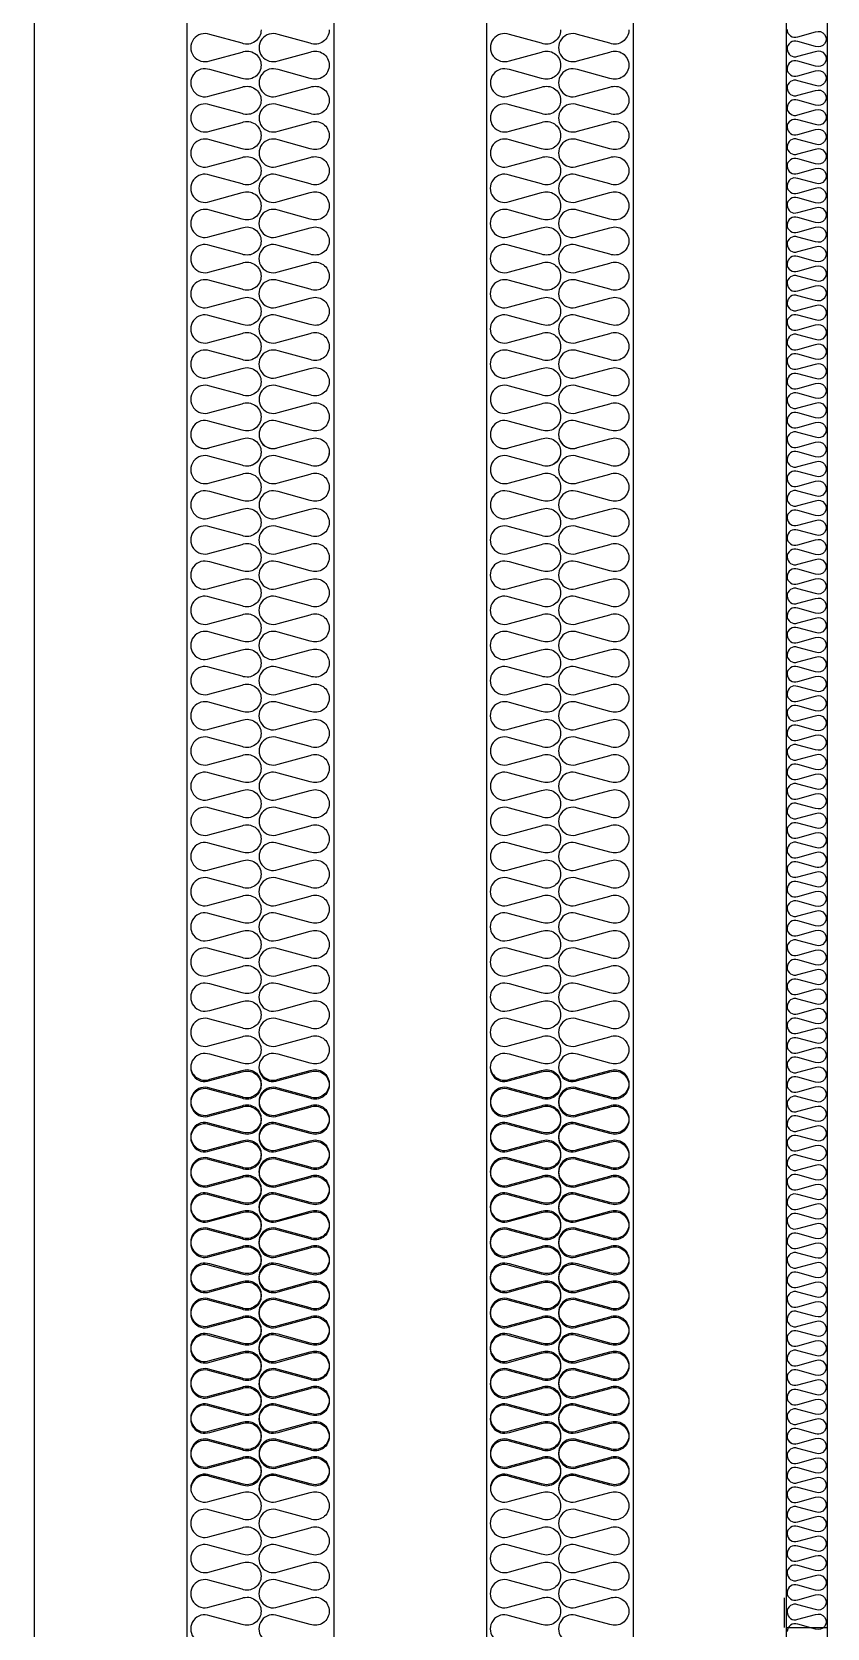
# Model space of a CAD drawing. Header units: millimetres. Extents: x 2711 to 34823, y 3042 to 25750.
# Drawn here: x 9510 to 10323, y 11351 to 12980 of the extents above; entities that cross this region are included whole.
import ezdxf

# ---------------------------------------------------------------- set-up
doc = ezdxf.new("R2010")
doc.units = ezdxf.units.MM
doc.layers.add('SMS', color=220, linetype='Continuous')

# ---------------------------------------------------------------- blocks, each defined once
blk = doc.blocks.new('3')
at = {"color": 7}
for p, q in [((10280.6, 14449.4), (10280.6, 10929.4)), ((10322.6, 14449.4), (10322.6, 10849.4)), ((9512.6, 14407.4), (9512.6, 10929.4)), ((9668.6, 14407.4), (9668.6, 10929.4)), ((9818.6, 14407.4), (9818.6, 10929.4)), ((9974.6, 14407.4), (9974.6, 10929.4)), ((10124.6, 14407.4), (10124.6, 10929.4))]:
    blk.add_line(p, q, dxfattribs=at)
for p, q in [((10322.6, 14449.4), (10322.6, 10849.4)), ((10280.6, 14057.4), (10280.6, 11351.4)), ((10322.6, 14057.4), (10322.6, 11351.4)), ((10278.6, 11381.4), (10278.6, 11351.4)), ((10280.6, 11351.4), (10322.6, 11351.4))]:
    blk.add_line(p, q)
at = {"ltscale": 500, "elevation": 0}
blk.add_lwpolyline([(6122.6, 14449.4), (10322.6, 14449.4), (10322.6, 10849.4), (6122.6, 10849.4)], close=True, dxfattribs=at)
at = {"layer": 'SMS', "color": 5, "elevation": 0}
for points in [[(9744.4, 12982.4, -0.524856), (9724.9, 12968.9), (9692, 12977.8, 1.449198), (9692, 12951), (9724.9, 12959.9, -0.524856), (9744.4, 12946.5, -0.524856), (9724.9, 12933), (9692, 12941.9, 1.449198), (9692, 12915.1), (9724.9, 12924, -0.524856), (9744.4, 12910.6, -0.524856), (9724.9, 12897.1), (9692, 12906, 1.449198), (9692, 12879.2), (9724.9, 12888.1, -0.524856), (9744.4, 12874.6, -0.524856), (9724.9, 12861.2), (9692, 12870.1, 1.449198), (9692, 12843.3), (9724.9, 12852.2, -0.524856), (9744.4, 12838.7, -0.524856), (9724.9, 12825.3), (9692, 12834.2, 1.449198), (9692, 12807.3), (9724.9, 12816.3, -0.524856), (9744.4, 12802.8, -0.524856), (9724.9, 12789.4), (9692, 12798.3, 1.449198), (9692, 12771.4), (9724.9, 12780.3, -0.524856), (9744.4, 12766.9, -0.524856), (9724.9, 12753.5), (9692, 12762.4, 1.449198), (9692, 12735.5), (9724.9, 12744.4, -0.524856), (9744.4, 12731, -0.524856), (9724.9, 12717.6), (9692, 12726.5, 1.449198), (9692, 12699.6), (9724.9, 12708.5, -0.524856), (9744.4, 12695.1, -0.524856), (9724.9, 12681.7), (9692, 12690.6, 1.449198), (9692, 12663.7), (9724.9, 12672.6, -0.524856), (9744.4, 12659.2, -0.524856), (9724.9, 12645.8), (9692, 12654.7, 1.449198), (9692, 12627.8), (9724.9, 12636.7, -0.524856), (9744.4, 12623.3, -0.524856), (9724.9, 12609.8), (9692, 12618.7, 1.449198), (9692, 12591.9), (9724.9, 12600.8, -0.524856), (9744.4, 12587.4, -0.524856), (9724.9, 12573.9), (9692, 12582.8, 1.449198), (9692, 12556), (9724.9, 12564.9, -0.524856), (9744.4, 12551.5, -0.417249), (9729.9, 12537.1)], [(9814, 12982.4, -0.524856), (9794.5, 12968.9), (9761.7, 12977.8, 1.449198), (9761.7, 12951), (9794.5, 12959.9, -0.524856), (9814, 12946.5, -0.524856), (9794.5, 12933), (9761.7, 12941.9, 1.449198), (9761.7, 12915.1), (9794.5, 12924, -0.524856), (9814, 12910.6, -0.524856), (9794.5, 12897.1), (9761.7, 12906, 1.449198), (9761.7, 12879.2), (9794.5, 12888.1, -0.524856), (9814, 12874.6, -0.524856), (9794.5, 12861.2), (9761.7, 12870.1, 1.449198), (9761.7, 12843.3), (9794.5, 12852.2, -0.524856), (9814, 12838.7, -0.524856), (9794.5, 12825.3), (9761.7, 12834.2, 1.449198), (9761.7, 12807.3), (9794.5, 12816.3, -0.524856), (9814, 12802.8, -0.524856), (9794.5, 12789.4), (9761.7, 12798.3, 1.449198), (9761.7, 12771.4), (9794.5, 12780.3, -0.524856), (9814, 12766.9, -0.524856), (9794.5, 12753.5), (9761.7, 12762.4, 1.449198), (9761.7, 12735.5), (9794.5, 12744.4, -0.524856), (9814, 12731, -0.524856), (9794.5, 12717.6), (9761.7, 12726.5, 1.449198), (9761.7, 12699.6), (9794.5, 12708.5, -0.524856), (9814, 12695.1, -0.524856), (9794.5, 12681.7), (9761.7, 12690.6, 1.449198), (9761.7, 12663.7), (9794.5, 12672.6, -0.524856), (9814, 12659.2, -0.524856), (9794.5, 12645.8), (9761.7, 12654.7, 1.449198), (9761.7, 12627.8), (9794.5, 12636.7, -0.524856), (9814, 12623.3, -0.524856), (9794.5, 12609.8), (9761.7, 12618.7, 1.449198), (9761.7, 12591.9), (9794.5, 12600.8, -0.524856), (9814, 12587.4, -0.524856), (9794.5, 12573.9), (9761.7, 12582.8, 1.449198), (9761.7, 12556), (9794.5, 12564.9, -0.524856), (9814, 12551.5, -0.417249), (9799.5, 12537.1)], [(10050.4, 12982.4, -0.524856), (10030.9, 12968.9), (9998, 12977.8, 1.449198), (9998, 12951), (10030.9, 12959.9, -0.524856), (10050.4, 12946.5, -0.524856), (10030.9, 12933), (9998, 12941.9, 1.449198), (9998, 12915.1), (10030.9, 12924, -0.524856), (10050.4, 12910.6, -0.524856), (10030.9, 12897.1), (9998, 12906, 1.449198), (9998, 12879.2), (10030.9, 12888.1, -0.524856), (10050.4, 12874.6, -0.524856), (10030.9, 12861.2), (9998, 12870.1, 1.449198), (9998, 12843.3), (10030.9, 12852.2, -0.524856), (10050.4, 12838.7, -0.524856), (10030.9, 12825.3), (9998, 12834.2, 1.449198), (9998, 12807.3), (10030.9, 12816.3, -0.524856), (10050.4, 12802.8, -0.524856), (10030.9, 12789.4), (9998, 12798.3, 1.449198), (9998, 12771.4), (10030.9, 12780.3, -0.524856), (10050.4, 12766.9, -0.524856), (10030.9, 12753.5), (9998, 12762.4, 1.449198), (9998, 12735.5), (10030.9, 12744.4, -0.524856), (10050.4, 12731, -0.524856), (10030.9, 12717.6), (9998, 12726.5, 1.449198), (9998, 12699.6), (10030.9, 12708.5, -0.524856), (10050.4, 12695.1, -0.524856), (10030.9, 12681.7), (9998, 12690.6, 1.449198), (9998, 12663.7), (10030.9, 12672.6, -0.524856), (10050.4, 12659.2, -0.524856), (10030.9, 12645.8), (9998, 12654.7, 1.449198), (9998, 12627.8), (10030.9, 12636.7, -0.524856), (10050.4, 12623.3, -0.524856), (10030.9, 12609.8), (9998, 12618.7, 1.449198), (9998, 12591.9), (10030.9, 12600.8, -0.524856), (10050.4, 12587.4, -0.524856), (10030.9, 12573.9), (9998, 12582.8, 1.449198), (9998, 12556), (10030.9, 12564.9, -0.524856), (10050.4, 12551.5, -0.417249), (10035.9, 12537.1)], [(10120, 12982.4, -0.524856), (10100.5, 12968.9), (10067.7, 12977.8, 1.449198), (10067.7, 12951), (10100.5, 12959.9, -0.524856), (10120, 12946.5, -0.524856), (10100.5, 12933), (10067.7, 12941.9, 1.449198), (10067.7, 12915.1), (10100.5, 12924, -0.524856), (10120, 12910.6, -0.524856), (10100.5, 12897.1), (10067.7, 12906, 1.449198), (10067.7, 12879.2), (10100.5, 12888.1, -0.524856), (10120, 12874.6, -0.524856), (10100.5, 12861.2), (10067.7, 12870.1, 1.449198), (10067.7, 12843.3), (10100.5, 12852.2, -0.524856), (10120, 12838.7, -0.524856), (10100.5, 12825.3), (10067.7, 12834.2, 1.449198), (10067.7, 12807.3), (10100.5, 12816.3, -0.524856), (10120, 12802.8, -0.524856), (10100.5, 12789.4), (10067.7, 12798.3, 1.449198), (10067.7, 12771.4), (10100.5, 12780.3, -0.524856), (10120, 12766.9, -0.524856), (10100.5, 12753.5), (10067.7, 12762.4, 1.449198), (10067.7, 12735.5), (10100.5, 12744.4, -0.524856), (10120, 12731, -0.524856), (10100.5, 12717.6), (10067.7, 12726.5, 1.449198), (10067.7, 12699.6), (10100.5, 12708.5, -0.524856), (10120, 12695.1, -0.524856), (10100.5, 12681.7), (10067.7, 12690.6, 1.449198), (10067.7, 12663.7), (10100.5, 12672.6, -0.524856), (10120, 12659.2, -0.524856), (10100.5, 12645.8), (10067.7, 12654.7, 1.449198), (10067.7, 12627.8), (10100.5, 12636.7, -0.524856), (10120, 12623.3, -0.524856), (10100.5, 12609.8), (10067.7, 12618.7, 1.449198), (10067.7, 12591.9), (10100.5, 12600.8, -0.524856), (10120, 12587.4, -0.524856), (10100.5, 12573.9), (10067.7, 12582.8, 1.449198), (10067.7, 12556), (10100.5, 12564.9, -0.524856), (10120, 12551.5, -0.417249), (10105.5, 12537.1)], [(10281.7, 12983, 0.524856), (10292.5, 12975.5), (10310.8, 12980.5, -1.449198), (10310.8, 12965.6), (10292.5, 12970.5, 0.524856), (10281.7, 12963, 0.524856), (10292.5, 12955.6), (10310.8, 12960.5, -1.449198), (10310.8, 12945.6), (10292.5, 12950.5, 0.524856), (10281.7, 12943.1, 0.524856), (10292.5, 12935.6), (10310.8, 12940.6, -1.449198), (10310.8, 12925.7), (10292.5, 12930.6, 0.524856), (10281.7, 12923.1, 0.524856), (10292.5, 12915.7), (10310.8, 12920.6, -1.449198), (10310.8, 12905.7), (10292.5, 12910.6, 0.524856), (10281.7, 12903.2, 0.524856), (10292.5, 12895.7), (10310.8, 12900.7, -1.449198), (10310.8, 12885.8), (10292.5, 12890.7, 0.524856), (10281.7, 12883.2, 0.524856), (10292.5, 12875.8), (10310.8, 12880.7, -1.449198), (10310.8, 12865.8), (10292.5, 12870.7, 0.524856), (10281.7, 12863.3, 0.524856), (10292.5, 12855.8), (10310.8, 12860.8, -1.449198), (10310.8, 12845.9), (10292.5, 12850.8, 0.524856), (10281.7, 12843.3, 0.524856), (10292.5, 12835.9), (10310.8, 12840.8, -1.449198), (10310.8, 12825.9), (10292.5, 12830.8, 0.524856), (10281.7, 12823.4, 0.524856), (10292.5, 12815.9), (10310.8, 12820.9, -1.449198), (10310.8, 12806), (10292.5, 12810.9, 0.524856), (10281.7, 12803.4, 0.524856), (10292.5, 12796), (10310.8, 12800.9, -1.449198), (10310.8, 12786), (10292.5, 12790.9, 0.524856), (10281.7, 12783.5, 0.524856), (10292.5, 12776), (10310.8, 12781, -1.449198), (10310.8, 12766.1), (10292.5, 12771, 0.524856), (10281.7, 12763.5, 0.524856), (10292.5, 12756.1), (10310.8, 12761, -1.449198), (10310.8, 12746.1), (10292.5, 12751, 0.524856), (10281.7, 12743.6, 0.524856), (10292.5, 12736.1), (10310.8, 12741.1, -1.449198), (10310.8, 12726.2), (10292.5, 12731.1, 0.524856), (10281.7, 12723.6, 0.524856), (10292.5, 12716.2), (10310.8, 12721.1, -1.449198), (10310.8, 12706.2), (10292.5, 12711.1, 0.524856), (10281.7, 12703.7, 0.417249), (10289.8, 12695.7)], [(10321.3, 12711.7, -0.446849), (10310.8, 12706.2), (10292.5, 12711.1, 0.524856), (10281.7, 12703.7, 0.524856), (10292.5, 12696.2), (10310.8, 12701.2, -1.449198), (10310.8, 12686.3), (10292.5, 12691.2, 0.524856), (10281.7, 12683.7, 0.524856), (10292.5, 12676.3), (10310.8, 12681.2, -1.449198), (10310.8, 12666.3), (10292.5, 12671.2, 0.524856), (10281.7, 12663.8, 0.524856), (10292.5, 12656.3), (10310.8, 12661.3, -1.449198), (10310.8, 12646.4), (10292.5, 12651.3, 0.524856), (10281.7, 12643.8, 0.524856), (10292.5, 12636.4), (10310.8, 12641.3, -1.449198), (10310.8, 12626.4), (10292.5, 12631.3, 0.524856), (10281.7, 12623.9, 0.524856), (10292.5, 12616.4), (10310.8, 12621.4, -1.449198), (10310.8, 12606.5), (10292.5, 12611.4, 0.524856), (10281.7, 12603.9, 0.524856), (10292.5, 12596.5), (10310.8, 12601.4, -1.449198), (10310.8, 12586.5), (10292.5, 12591.4, 0.524856), (10281.7, 12584, 0.524856), (10292.5, 12576.5), (10310.8, 12581.5, -1.449198), (10310.8, 12566.6), (10292.5, 12571.5, 0.524856), (10281.7, 12564, 0.524856), (10292.5, 12556.6), (10310.8, 12561.5, -1.449198), (10310.8, 12546.6), (10292.5, 12551.5, 0.524856), (10281.7, 12544.1, 0.524856), (10292.5, 12536.6), (10310.8, 12541.6, -1.449198), (10310.8, 12526.7), (10292.5, 12531.6, 0.524856), (10281.7, 12524.1, 0.524856), (10292.5, 12516.7), (10310.8, 12521.6, -1.449198), (10310.8, 12506.7), (10292.5, 12511.6, 0.524856), (10281.7, 12504.2, 0.524856), (10292.5, 12496.7), (10310.8, 12501.7, -1.449198), (10310.8, 12486.8), (10292.5, 12491.7, 0.524856), (10281.7, 12484.2, 0.524856), (10292.5, 12476.8), (10310.8, 12481.7, -1.449198), (10310.8, 12466.8), (10292.5, 12471.7, 0.524856), (10281.7, 12464.3, 0.524856), (10292.5, 12456.8), (10310.8, 12461.8, -1.449198), (10310.8, 12446.9), (10292.5, 12451.8, 0.524856), (10281.7, 12444.3, 0.524856), (10292.5, 12436.9), (10310.8, 12441.8, -1.449198), (10310.8, 12426.9), (10292.5, 12431.8, 0.524856), (10281.7, 12424.4, 0.524856), (10292.5, 12416.9), (10310.8, 12421.9, -1.449198), (10310.8, 12407), (10292.5, 12411.9, 0.524856), (10281.7, 12404.4, 0.524856), (10292.5, 12397), (10310.8, 12401.9, -1.449198), (10310.8, 12387), (10292.5, 12391.9, 0.524856), (10281.7, 12384.5, 0.524856), (10292.5, 12377), (10310.8, 12382, -1.449198), (10310.8, 12367.1), (10292.5, 12372, 0.524856), (10281.7, 12364.5, 0.524856), (10292.5, 12357.1), (10310.8, 12362, -1.449198), (10310.8, 12347.1), (10292.5, 12352, 0.524856), (10281.7, 12344.6, 0.524856), (10292.5, 12337.1), (10310.8, 12342.1, -1.449198), (10310.8, 12327.2), (10292.5, 12332.1, 0.524856), (10281.7, 12324.6, 0.524856), (10292.5, 12317.2), (10310.8, 12322.1, -1.449198), (10310.8, 12307.2), (10292.5, 12312.1, 0.524856), (10281.7, 12304.7, 0.524856), (10292.5, 12297.2), (10310.8, 12302.2, -1.449198), (10310.8, 12287.3), (10292.5, 12292.2, 0.524856), (10281.7, 12284.7, 0.524856), (10292.5, 12277.3), (10310.8, 12282.2, -1.449198), (10310.8, 12267.3), (10292.5, 12272.2, 0.524856), (10281.7, 12264.8, 0.524856), (10292.5, 12257.3), (10310.8, 12262.3, -1.449198), (10310.8, 12247.4), (10292.5, 12252.3, 0.524856), (10281.7, 12244.8, 0.524856), (10292.5, 12237.4), (10310.8, 12242.3, -1.449198), (10310.8, 12227.4), (10292.5, 12232.3, 0.524856), (10281.7, 12224.9, 0.524856), (10292.5, 12217.4), (10310.8, 12222.4, -1.449198), (10310.8, 12207.5), (10292.5, 12212.4, 0.524856), (10281.7, 12204.9, 0.524856), (10292.5, 12197.5), (10310.8, 12202.4, -1.449198), (10310.8, 12187.5), (10292.5, 12192.4, 0.524856), (10281.7, 12185, 0.524856), (10292.5, 12177.5), (10310.8, 12182.5, -1.449198), (10310.8, 12167.6), (10292.5, 12172.5, 0.524856), (10281.7, 12165, 0.524856), (10292.5, 12157.6), (10310.8, 12162.5, -1.449198), (10310.8, 12147.6), (10292.5, 12152.5, 0.524856), (10281.7, 12145.1, 0.524856), (10292.5, 12137.6), (10310.8, 12142.6, -1.449198), (10310.8, 12127.7), (10292.5, 12132.6, 0.524856), (10281.7, 12125.1, 0.417249), (10289.8, 12117.2)], [(9673, 12565.8, 0.446849), (9692, 12556), (9724.9, 12564.9, -0.524856), (9744.4, 12551.5, -0.524856), (9724.9, 12538), (9692, 12546.9, 1.449198), (9692, 12520.1), (9724.9, 12529, -0.524856), (9744.4, 12515.5, -0.524856), (9724.9, 12502.1), (9692, 12511, 1.449198), (9692, 12484.2), (9724.9, 12493.1, -0.524856), (9744.4, 12479.6, -0.524856), (9724.9, 12466.2), (9692, 12475.1, 1.449198), (9692, 12448.2), (9724.9, 12457.2, -0.524856), (9744.4, 12443.7, -0.524856), (9724.9, 12430.3), (9692, 12439.2, 1.449198), (9692, 12412.3), (9724.9, 12421.2, -0.524856), (9744.4, 12407.8, -0.524856), (9724.9, 12394.4), (9692, 12403.3, 1.449198), (9692, 12376.4), (9724.9, 12385.3, -0.524856), (9744.4, 12371.9, -0.524856), (9724.9, 12358.5), (9692, 12367.4, 1.449198), (9692, 12340.5), (9724.9, 12349.4, -0.524856), (9744.4, 12336, -0.524856), (9724.9, 12322.6), (9692, 12331.5, 1.449198), (9692, 12304.6), (9724.9, 12313.5, -0.524856), (9744.4, 12300.1, -0.524856), (9724.9, 12286.7), (9692, 12295.6, 1.449198), (9692, 12268.7), (9724.9, 12277.6, -0.524856), (9744.4, 12264.2, -0.524856), (9724.9, 12250.7), (9692, 12259.6, 1.449198), (9692, 12232.8), (9724.9, 12241.7, -0.524856), (9744.4, 12228.3, -0.524856), (9724.9, 12214.8), (9692, 12223.7, 1.449198), (9692, 12196.9), (9724.9, 12205.8, -0.524856), (9744.4, 12192.4, -0.524856), (9724.9, 12178.9), (9692, 12187.8, 1.449198), (9692, 12161), (9724.9, 12169.9, -0.524856), (9744.4, 12156.4, -0.524856), (9724.9, 12143), (9692, 12151.9, 1.449198), (9692, 12125.1), (9724.9, 12134, -0.524856), (9744.4, 12120.5, -0.524856), (9724.9, 12107.1), (9692, 12116, 1.449198), (9692, 12089.1), (9724.9, 12098.1, -0.524856), (9744.4, 12084.6, -0.524856), (9724.9, 12071.2), (9692, 12080.1, 1.449198), (9692, 12053.2), (9724.9, 12062.1, -0.524856), (9744.4, 12048.7, -0.524856), (9724.9, 12035.3), (9692, 12044.2, 1.449198), (9692, 12017.3), (9724.9, 12026.2, -0.524856), (9744.4, 12012.8, -0.524856), (9724.9, 11999.4), (9692, 12008.3, 1.449198), (9692, 11981.4), (9724.9, 11990.3, -0.524856), (9744.4, 11976.9, -0.524856), (9724.9, 11963.5), (9692, 11972.4, 1.449198), (9692, 11945.5), (9724.9, 11954.4, -0.524856), (9744.4, 11941, -0.524856), (9724.9, 11927.6), (9692, 11936.5, 1.449198), (9692, 11909.6), (9724.9, 11918.5, -0.524856), (9744.4, 11905.1, -0.524856), (9724.9, 11891.6), (9692, 11900.5, 1.449198), (9692, 11873.7), (9724.9, 11882.6, -0.524856), (9744.4, 11869.2, -0.524856), (9724.9, 11855.7), (9692, 11864.6, 1.449198), (9692, 11837.8), (9724.9, 11846.7, -0.524856), (9744.4, 11833.3, -0.524856), (9724.9, 11819.8), (9692, 11828.7, 1.449198), (9692, 11801.9), (9724.9, 11810.8, -0.524856), (9744.4, 11797.3, -0.524856), (9724.9, 11783.9), (9692, 11792.8, 1.449198), (9692, 11766), (9724.9, 11774.9, -0.524856), (9744.4, 11761.4, -0.524856), (9724.9, 11748), (9692, 11756.9, 1.449198), (9692, 11730), (9724.9, 11739, -0.524856), (9744.4, 11725.5, -0.524856), (9724.9, 11712.1), (9692, 11721, 1.449198), (9692, 11694.1), (9724.9, 11703, -0.524856), (9744.4, 11689.6, -0.524856), (9724.9, 11676.2), (9692, 11685.1, 1.449198), (9692, 11658.2), (9724.9, 11667.1, -0.524856), (9744.4, 11653.7, -0.524856), (9724.9, 11640.3), (9692, 11649.2, 1.449198), (9692, 11622.3), (9724.9, 11631.2, -0.524856), (9744.4, 11617.8, -0.524856), (9724.9, 11604.4), (9692, 11613.3, 1.449198), (9692, 11586.4), (9724.9, 11595.3, -0.524856), (9744.4, 11581.9, -0.524856), (9724.9, 11568.5), (9692, 11577.4, 1.449198), (9692, 11550.5), (9724.9, 11559.4, -0.524856), (9744.4, 11546, -0.524856), (9724.9, 11532.5), (9692, 11541.4, 0.440524), (9673.1, 11531.9, 0.440524)], [(9742.6, 12565.8, 0.446849), (9761.7, 12556), (9794.5, 12564.9, -0.524856), (9814, 12551.5, -0.524856), (9794.5, 12538), (9761.7, 12546.9, 1.449198), (9761.7, 12520.1), (9794.5, 12529, -0.524856), (9814, 12515.5, -0.524856), (9794.5, 12502.1), (9761.7, 12511, 1.449198), (9761.7, 12484.2), (9794.5, 12493.1, -0.524856), (9814, 12479.6, -0.524856), (9794.5, 12466.2), (9761.7, 12475.1, 1.449198), (9761.7, 12448.2), (9794.5, 12457.2, -0.524856), (9814, 12443.7, -0.524856), (9794.5, 12430.3), (9761.7, 12439.2, 1.449198), (9761.7, 12412.3), (9794.5, 12421.2, -0.524856), (9814, 12407.8, -0.524856), (9794.5, 12394.4), (9761.7, 12403.3, 1.449198), (9761.7, 12376.4), (9794.5, 12385.3, -0.524856), (9814, 12371.9, -0.524856), (9794.5, 12358.5), (9761.7, 12367.4, 1.449198), (9761.7, 12340.5), (9794.5, 12349.4, -0.524856), (9814, 12336, -0.524856), (9794.5, 12322.6), (9761.7, 12331.5, 1.449198), (9761.7, 12304.6), (9794.5, 12313.5, -0.524856), (9814, 12300.1, -0.524856), (9794.5, 12286.7), (9761.7, 12295.6, 1.449198), (9761.7, 12268.7), (9794.5, 12277.6, -0.524856), (9814, 12264.2, -0.524856), (9794.5, 12250.7), (9761.7, 12259.6, 1.449198), (9761.7, 12232.8), (9794.5, 12241.7, -0.524856), (9814, 12228.3, -0.524856), (9794.5, 12214.8), (9761.7, 12223.7, 1.449198), (9761.7, 12196.9), (9794.5, 12205.8, -0.524856), (9814, 12192.4, -0.524856), (9794.5, 12178.9), (9761.7, 12187.8, 1.449198), (9761.7, 12161), (9794.5, 12169.9, -0.524856), (9814, 12156.4, -0.524856), (9794.5, 12143), (9761.7, 12151.9, 1.449198), (9761.7, 12125.1), (9794.5, 12134, -0.524856), (9814, 12120.5, -0.524856), (9794.5, 12107.1), (9761.7, 12116, 1.449198), (9761.7, 12089.1), (9794.5, 12098.1, -0.524856), (9814, 12084.6, -0.524856), (9794.5, 12071.2), (9761.7, 12080.1, 1.449198), (9761.7, 12053.2), (9794.5, 12062.1, -0.524856), (9814, 12048.7, -0.524856), (9794.5, 12035.3), (9761.7, 12044.2, 1.449198), (9761.7, 12017.3), (9794.5, 12026.2, -0.524856), (9814, 12012.8, -0.524856), (9794.5, 11999.4), (9761.7, 12008.3, 1.449198), (9761.7, 11981.4), (9794.5, 11990.3, -0.524856), (9814, 11976.9, -0.524856), (9794.5, 11963.5), (9761.7, 11972.4, 1.449198), (9761.7, 11945.5), (9794.5, 11954.4, -0.524856), (9814, 11941, -0.524856), (9794.5, 11927.6), (9761.7, 11936.5, 1.449198), (9761.7, 11909.6), (9794.5, 11918.5, -0.524856), (9814, 11905.1, -0.524856), (9794.5, 11891.6), (9761.7, 11900.5, 1.449198), (9761.7, 11873.7), (9794.5, 11882.6, -0.524856), (9814, 11869.2, -0.524856), (9794.5, 11855.7), (9761.7, 11864.6, 1.449198), (9761.7, 11837.8), (9794.5, 11846.7, -0.524856), (9814, 11833.3, -0.524856), (9794.5, 11819.8), (9761.7, 11828.7, 1.449198), (9761.7, 11801.9), (9794.5, 11810.8, -0.524856), (9814, 11797.3, -0.524856), (9794.5, 11783.9), (9761.7, 11792.8, 1.449198), (9761.7, 11766), (9794.5, 11774.9, -0.524856), (9814, 11761.4, -0.524856), (9794.5, 11748), (9761.7, 11756.9, 1.449198), (9761.7, 11730), (9794.5, 11739, -0.524856), (9814, 11725.5, -0.524856), (9794.5, 11712.1), (9761.7, 11721, 1.449198), (9761.7, 11694.1), (9794.5, 11703, -0.524856), (9814, 11689.6, -0.524856), (9794.5, 11676.2), (9761.7, 11685.1, 1.449198), (9761.7, 11658.2), (9794.5, 11667.1, -0.524856), (9814, 11653.7, -0.524856), (9794.5, 11640.3), (9761.7, 11649.2, 1.449198), (9761.7, 11622.3), (9794.5, 11631.2, -0.524856), (9814, 11617.8, -0.524856), (9794.5, 11604.4), (9761.7, 11613.3, 1.449198), (9761.7, 11586.4), (9794.5, 11595.3, -0.524856), (9814, 11581.9, -0.524856), (9794.5, 11568.5), (9761.7, 11577.4, 1.449198), (9761.7, 11550.5), (9794.5, 11559.4, -0.524856), (9814, 11546, -0.524856), (9794.5, 11532.5), (9761.7, 11541.4, 0.440524), (9742.7, 11531.9, 0.440524)], [(9979, 12565.8, 0.446849), (9998, 12556), (10030.9, 12564.9, -0.524856), (10050.4, 12551.5, -0.524856), (10030.9, 12538), (9998, 12546.9, 1.449198), (9998, 12520.1), (10030.9, 12529, -0.524856), (10050.4, 12515.5, -0.524856), (10030.9, 12502.1), (9998, 12511, 1.449198), (9998, 12484.2), (10030.9, 12493.1, -0.524856), (10050.4, 12479.6, -0.524856), (10030.9, 12466.2), (9998, 12475.1, 1.449198), (9998, 12448.2), (10030.9, 12457.2, -0.524856), (10050.4, 12443.7, -0.524856), (10030.9, 12430.3), (9998, 12439.2, 1.449198), (9998, 12412.3), (10030.9, 12421.2, -0.524856), (10050.4, 12407.8, -0.524856), (10030.9, 12394.4), (9998, 12403.3, 1.449198), (9998, 12376.4), (10030.9, 12385.3, -0.524856), (10050.4, 12371.9, -0.524856), (10030.9, 12358.5), (9998, 12367.4, 1.449198), (9998, 12340.5), (10030.9, 12349.4, -0.524856), (10050.4, 12336, -0.524856), (10030.9, 12322.6), (9998, 12331.5, 1.449198), (9998, 12304.6), (10030.9, 12313.5, -0.524856), (10050.4, 12300.1, -0.524856), (10030.9, 12286.7), (9998, 12295.6, 1.449198), (9998, 12268.7), (10030.9, 12277.6, -0.524856), (10050.4, 12264.2, -0.524856), (10030.9, 12250.7), (9998, 12259.6, 1.449198), (9998, 12232.8), (10030.9, 12241.7, -0.524856), (10050.4, 12228.3, -0.524856), (10030.9, 12214.8), (9998, 12223.7, 1.449198), (9998, 12196.9), (10030.9, 12205.8, -0.524856), (10050.4, 12192.4, -0.524856), (10030.9, 12178.9), (9998, 12187.8, 1.449198), (9998, 12161), (10030.9, 12169.9, -0.524856), (10050.4, 12156.4, -0.524856), (10030.9, 12143), (9998, 12151.9, 1.449198), (9998, 12125.1), (10030.9, 12134, -0.524856), (10050.4, 12120.5, -0.524856), (10030.9, 12107.1), (9998, 12116, 1.449198), (9998, 12089.1), (10030.9, 12098.1, -0.524856), (10050.4, 12084.6, -0.524856), (10030.9, 12071.2), (9998, 12080.1, 1.449198), (9998, 12053.2), (10030.9, 12062.1, -0.524856), (10050.4, 12048.7, -0.524856), (10030.9, 12035.3), (9998, 12044.2, 1.449198), (9998, 12017.3), (10030.9, 12026.2, -0.524856), (10050.4, 12012.8, -0.524856), (10030.9, 11999.4), (9998, 12008.3, 1.449198), (9998, 11981.4), (10030.9, 11990.3, -0.524856), (10050.4, 11976.9, -0.524856), (10030.9, 11963.5), (9998, 11972.4, 1.449198), (9998, 11945.5), (10030.9, 11954.4, -0.524856), (10050.4, 11941, -0.524856), (10030.9, 11927.6), (9998, 11936.5, 1.449198), (9998, 11909.6), (10030.9, 11918.5, -0.524856), (10050.4, 11905.1, -0.524856), (10030.9, 11891.6), (9998, 11900.5, 1.449198), (9998, 11873.7), (10030.9, 11882.6, -0.524856), (10050.4, 11869.2, -0.524856), (10030.9, 11855.7), (9998, 11864.6, 1.449198), (9998, 11837.8), (10030.9, 11846.7, -0.524856), (10050.4, 11833.3, -0.524856), (10030.9, 11819.8), (9998, 11828.7, 1.449198), (9998, 11801.9), (10030.9, 11810.8, -0.524856), (10050.4, 11797.3, -0.524856), (10030.9, 11783.9), (9998, 11792.8, 1.449198), (9998, 11766), (10030.9, 11774.9, -0.524856), (10050.4, 11761.4, -0.524856), (10030.9, 11748), (9998, 11756.9, 1.449198), (9998, 11730), (10030.9, 11739, -0.524856), (10050.4, 11725.5, -0.524856), (10030.9, 11712.1), (9998, 11721, 1.449198), (9998, 11694.1), (10030.9, 11703, -0.524856), (10050.4, 11689.6, -0.524856), (10030.9, 11676.2), (9998, 11685.1, 1.449198), (9998, 11658.2), (10030.9, 11667.1, -0.524856), (10050.4, 11653.7, -0.524856), (10030.9, 11640.3), (9998, 11649.2, 1.449198), (9998, 11622.3), (10030.9, 11631.2, -0.524856), (10050.4, 11617.8, -0.524856), (10030.9, 11604.4), (9998, 11613.3, 1.449198), (9998, 11586.4), (10030.9, 11595.3, -0.524856), (10050.4, 11581.9, -0.524856), (10030.9, 11568.5), (9998, 11577.4, 1.449198), (9998, 11550.5), (10030.9, 11559.4, -0.524856), (10050.4, 11546, -0.524856), (10030.9, 11532.5), (9998, 11541.4, 0.440524), (9979.1, 11531.9, 0.440524)], [(10048.6, 12565.8, 0.446849), (10067.7, 12556), (10100.5, 12564.9, -0.524856), (10120, 12551.5, -0.524856), (10100.5, 12538), (10067.7, 12546.9, 1.449198), (10067.7, 12520.1), (10100.5, 12529, -0.524856), (10120, 12515.5, -0.524856), (10100.5, 12502.1), (10067.7, 12511, 1.449198), (10067.7, 12484.2), (10100.5, 12493.1, -0.524856), (10120, 12479.6, -0.524856), (10100.5, 12466.2), (10067.7, 12475.1, 1.449198), (10067.7, 12448.2), (10100.5, 12457.2, -0.524856), (10120, 12443.7, -0.524856), (10100.5, 12430.3), (10067.7, 12439.2, 1.449198), (10067.7, 12412.3), (10100.5, 12421.2, -0.524856), (10120, 12407.8, -0.524856), (10100.5, 12394.4), (10067.7, 12403.3, 1.449198), (10067.7, 12376.4), (10100.5, 12385.3, -0.524856), (10120, 12371.9, -0.524856), (10100.5, 12358.5), (10067.7, 12367.4, 1.449198), (10067.7, 12340.5), (10100.5, 12349.4, -0.524856), (10120, 12336, -0.524856), (10100.5, 12322.6), (10067.7, 12331.5, 1.449198), (10067.7, 12304.6), (10100.5, 12313.5, -0.524856), (10120, 12300.1, -0.524856), (10100.5, 12286.7), (10067.7, 12295.6, 1.449198), (10067.7, 12268.7), (10100.5, 12277.6, -0.524856), (10120, 12264.2, -0.524856), (10100.5, 12250.7), (10067.7, 12259.6, 1.449198), (10067.7, 12232.8), (10100.5, 12241.7, -0.524856), (10120, 12228.3, -0.524856), (10100.5, 12214.8), (10067.7, 12223.7, 1.449198), (10067.7, 12196.9), (10100.5, 12205.8, -0.524856), (10120, 12192.4, -0.524856), (10100.5, 12178.9), (10067.7, 12187.8, 1.449198), (10067.7, 12161), (10100.5, 12169.9, -0.524856), (10120, 12156.4, -0.524856), (10100.5, 12143), (10067.7, 12151.9, 1.449198), (10067.7, 12125.1), (10100.5, 12134, -0.524856), (10120, 12120.5, -0.524856), (10100.5, 12107.1), (10067.7, 12116, 1.449198), (10067.7, 12089.1), (10100.5, 12098.1, -0.524856), (10120, 12084.6, -0.524856), (10100.5, 12071.2), (10067.7, 12080.1, 1.449198), (10067.7, 12053.2), (10100.5, 12062.1, -0.524856), (10120, 12048.7, -0.524856), (10100.5, 12035.3), (10067.7, 12044.2, 1.449198), (10067.7, 12017.3), (10100.5, 12026.2, -0.524856), (10120, 12012.8, -0.524856), (10100.5, 11999.4), (10067.7, 12008.3, 1.449198), (10067.7, 11981.4), (10100.5, 11990.3, -0.524856), (10120, 11976.9, -0.524856), (10100.5, 11963.5), (10067.7, 11972.4, 1.449198), (10067.7, 11945.5), (10100.5, 11954.4, -0.524856), (10120, 11941, -0.524856), (10100.5, 11927.6), (10067.7, 11936.5, 1.449198), (10067.7, 11909.6), (10100.5, 11918.5, -0.524856), (10120, 11905.1, -0.524856), (10100.5, 11891.6), (10067.7, 11900.5, 1.449198), (10067.7, 11873.7), (10100.5, 11882.6, -0.524856), (10120, 11869.2, -0.524856), (10100.5, 11855.7), (10067.7, 11864.6, 1.449198), (10067.7, 11837.8), (10100.5, 11846.7, -0.524856), (10120, 11833.3, -0.524856), (10100.5, 11819.8), (10067.7, 11828.7, 1.449198), (10067.7, 11801.9), (10100.5, 11810.8, -0.524856), (10120, 11797.3, -0.524856), (10100.5, 11783.9), (10067.7, 11792.8, 1.449198), (10067.7, 11766), (10100.5, 11774.9, -0.524856), (10120, 11761.4, -0.524856), (10100.5, 11748), (10067.7, 11756.9, 1.449198), (10067.7, 11730), (10100.5, 11739, -0.524856), (10120, 11725.5, -0.524856), (10100.5, 11712.1), (10067.7, 11721, 1.449198), (10067.7, 11694.1), (10100.5, 11703, -0.524856), (10120, 11689.6, -0.524856), (10100.5, 11676.2), (10067.7, 11685.1, 1.449198), (10067.7, 11658.2), (10100.5, 11667.1, -0.524856), (10120, 11653.7, -0.524856), (10100.5, 11640.3), (10067.7, 11649.2, 1.449198), (10067.7, 11622.3), (10100.5, 11631.2, -0.524856), (10120, 11617.8, -0.524856), (10100.5, 11604.4), (10067.7, 11613.3, 1.449198), (10067.7, 11586.4), (10100.5, 11595.3, -0.524856), (10120, 11581.9, -0.524856), (10100.5, 11568.5), (10067.7, 11577.4, 1.449198), (10067.7, 11550.5), (10100.5, 11559.4, -0.524856), (10120, 11546, -0.524856), (10100.5, 11532.5), (10067.7, 11541.4, 0.440524), (10048.7, 11531.9, 0.440524)], [(10321.3, 12133.1, -0.446849), (10310.8, 12127.7), (10292.5, 12132.6, 0.524856), (10281.7, 12125.1, 0.524856), (10292.5, 12117.7), (10310.8, 12122.6, -1.449198), (10310.8, 12107.7), (10292.5, 12112.6, 0.524856), (10281.7, 12105.2, 0.524856), (10292.5, 12097.7), (10310.8, 12102.7, -1.449198), (10310.8, 12087.8), (10292.5, 12092.7, 0.524856), (10281.7, 12085.2, 0.524856), (10292.5, 12077.8), (10310.8, 12082.7, -1.449198), (10310.8, 12067.8), (10292.5, 12072.7, 0.524856), (10281.7, 12065.3, 0.524856), (10292.5, 12057.8), (10310.8, 12062.8, -1.449198), (10310.8, 12047.9), (10292.5, 12052.8, 0.524856), (10281.7, 12045.3, 0.524856), (10292.5, 12037.9), (10310.8, 12042.8, -1.449198), (10310.8, 12027.9), (10292.5, 12032.8, 0.524856), (10281.7, 12025.4, 0.524856), (10292.5, 12017.9), (10310.8, 12022.9, -1.449198), (10310.8, 12008), (10292.5, 12012.9, 0.524856), (10281.7, 12005.4, 0.524856), (10292.5, 11998), (10310.8, 12002.9, -1.449198), (10310.8, 11988), (10292.5, 11992.9, 0.524856), (10281.7, 11985.5, 0.524856), (10292.5, 11978), (10310.8, 11983, -1.449198), (10310.8, 11968.1), (10292.5, 11973, 0.524856), (10281.7, 11965.5, 0.524856), (10292.5, 11958.1), (10310.8, 11963, -1.449198), (10310.8, 11948.1), (10292.5, 11953, 0.524856), (10281.7, 11945.6, 0.524856), (10292.5, 11938.1), (10310.8, 11943.1, -1.449198), (10310.8, 11928.2), (10292.5, 11933.1, 0.524856), (10281.7, 11925.6, 0.524856), (10292.5, 11918.2), (10310.8, 11923.1, -1.449198), (10310.8, 11908.2), (10292.5, 11913.1, 0.524856), (10281.7, 11905.7, 0.524856), (10292.5, 11898.2), (10310.8, 11903.2, -1.449198), (10310.8, 11888.3), (10292.5, 11893.2, 0.524856), (10281.7, 11885.7, 0.524856), (10292.5, 11878.3), (10310.8, 11883.2, -1.449198), (10310.8, 11868.3), (10292.5, 11873.2, 0.524856), (10281.7, 11865.8, 0.524856), (10292.5, 11858.3), (10310.8, 11863.3, -1.449198), (10310.8, 11848.4), (10292.5, 11853.3, 0.524856), (10281.7, 11845.8, 0.524856), (10292.5, 11838.4), (10310.8, 11843.3, -1.449198), (10310.8, 11828.4), (10292.5, 11833.3, 0.524856), (10281.7, 11825.9, 0.524856), (10292.5, 11818.4), (10310.8, 11823.4, -1.449198), (10310.8, 11808.5), (10292.5, 11813.4, 0.524856), (10281.7, 11805.9, 0.524856), (10292.5, 11798.5), (10310.8, 11803.4, -1.449198), (10310.8, 11788.5), (10292.5, 11793.4, 0.524856), (10281.7, 11786, 0.524856), (10292.5, 11778.5), (10310.8, 11783.5, -1.449198), (10310.8, 11768.6), (10292.5, 11773.5, 0.524856), (10281.7, 11766, 0.524856), (10292.5, 11758.6), (10310.8, 11763.5, -1.449198), (10310.8, 11748.6), (10292.5, 11753.5, 0.524856), (10281.7, 11746.1, 0.524856), (10292.5, 11738.6), (10310.8, 11743.6, -1.449198), (10310.8, 11728.7), (10292.5, 11733.6, 0.524856), (10281.7, 11726.1, 0.524856), (10292.5, 11718.7), (10310.8, 11723.6, -1.449198), (10310.8, 11708.7), (10292.5, 11713.6, 0.524856), (10281.7, 11706.2, 0.524856), (10292.5, 11698.7), (10310.8, 11703.7, -1.449198), (10310.8, 11688.8), (10292.5, 11693.7, 0.524856), (10281.7, 11686.2, 0.524856), (10292.5, 11678.8), (10310.8, 11683.7, -1.449198), (10310.8, 11668.8), (10292.5, 11673.7, 0.524856), (10281.7, 11666.3, 0.524856), (10292.5, 11658.8), (10310.8, 11663.8, -1.449198), (10310.8, 11648.9), (10292.5, 11653.8, 0.524856), (10281.7, 11646.3, 0.524856), (10292.5, 11638.9), (10310.8, 11643.8, -1.449198), (10310.8, 11628.9), (10292.5, 11633.8, 0.524856), (10281.7, 11626.4, 0.524856), (10292.5, 11618.9), (10310.8, 11623.9, -1.449198), (10310.8, 11609), (10292.5, 11613.9, 0.524856), (10281.7, 11606.4, 0.524856), (10292.5, 11599), (10310.8, 11603.9, -1.449198), (10310.8, 11589), (10292.5, 11593.9, 0.524856), (10281.7, 11586.5, 0.524856), (10292.5, 11579), (10310.8, 11584, -1.449198), (10310.8, 11569.1), (10292.5, 11574, 0.524856), (10281.7, 11566.5, 0.524856), (10292.5, 11559.1), (10310.8, 11564, -1.449198), (10310.8, 11549.1), (10292.5, 11554, 0.524856), (10281.7, 11546.6, 0.417249), (10289.8, 11538.6)], [(9673, 11920.8, 0.446849), (9692, 11911), (9724.9, 11919.9, -0.524856), (9744.4, 11906.5, -0.524856), (9724.9, 11893), (9692, 11901.9, 1.449198), (9692, 11875.1), (9724.9, 11884, -0.524856), (9744.4, 11870.5, -0.524856), (9724.9, 11857.1), (9692, 11866, 1.449198), (9692, 11839.2), (9724.9, 11848.1, -0.524856), (9744.4, 11834.6, -0.524856), (9724.9, 11821.2), (9692, 11830.1, 1.449198), (9692, 11803.2), (9724.9, 11812.2, -0.524856), (9744.4, 11798.7, -0.524856), (9724.9, 11785.3), (9692, 11794.2, 1.449198), (9692, 11767.3), (9724.9, 11776.2, -0.524856), (9744.4, 11762.8, -0.524856), (9724.9, 11749.4), (9692, 11758.3, 1.449198), (9692, 11731.4), (9724.9, 11740.3, -0.524856), (9744.4, 11726.9, -0.524856), (9724.9, 11713.5), (9692, 11722.4, 1.449198), (9692, 11695.5), (9724.9, 11704.4, -0.524856), (9744.4, 11691, -0.524856), (9724.9, 11677.6), (9692, 11686.5, 1.449198), (9692, 11659.6), (9724.9, 11668.5, -0.524856), (9744.4, 11655.1, -0.524856), (9724.9, 11641.7), (9692, 11650.6, 1.449198), (9692, 11623.7), (9724.9, 11632.6, -0.524856), (9744.4, 11619.2, -0.524856), (9724.9, 11605.7), (9692, 11614.6, 1.449198), (9692, 11587.8), (9724.9, 11596.7, -0.524856), (9744.4, 11583.3, -0.524856), (9724.9, 11569.8), (9692, 11578.7, 1.449198), (9692, 11551.9), (9724.9, 11560.8, -0.524856), (9744.4, 11547.4, -0.524856), (9724.9, 11533.9), (9692, 11542.8, 1.449198), (9692, 11516), (9724.9, 11524.9, -0.524856), (9744.4, 11511.4, -0.524856), (9724.9, 11498), (9692, 11506.9, 1.449198), (9692, 11480.1), (9724.9, 11489, -0.524856), (9744.4, 11475.5, -0.524856), (9724.9, 11462.1), (9692, 11471, 1.449198), (9692, 11444.1), (9724.9, 11453.1, -0.524856), (9744.4, 11439.6, -0.524856), (9724.9, 11426.2), (9692, 11435.1, 1.449198), (9692, 11408.2), (9724.9, 11417.1, -0.524856), (9744.4, 11403.7, -0.524856), (9724.9, 11390.3), (9692, 11399.2, 1.449198), (9692, 11372.3), (9724.9, 11381.2, -0.524856), (9744.4, 11367.8, -0.524856), (9724.9, 11354.4), (9692, 11363.3, 1.449198), (9692, 11336.4)], [(9742.6, 11920.8, 0.446849), (9761.7, 11911), (9794.5, 11919.9, -0.524856), (9814, 11906.5, -0.524856), (9794.5, 11893), (9761.7, 11901.9, 1.449198), (9761.7, 11875.1), (9794.5, 11884, -0.524856), (9814, 11870.5, -0.524856), (9794.5, 11857.1), (9761.7, 11866, 1.449198), (9761.7, 11839.2), (9794.5, 11848.1, -0.524856), (9814, 11834.6, -0.524856), (9794.5, 11821.2), (9761.7, 11830.1, 1.449198), (9761.7, 11803.2), (9794.5, 11812.2, -0.524856), (9814, 11798.7, -0.524856), (9794.5, 11785.3), (9761.7, 11794.2, 1.449198), (9761.7, 11767.3), (9794.5, 11776.2, -0.524856), (9814, 11762.8, -0.524856), (9794.5, 11749.4), (9761.7, 11758.3, 1.449198), (9761.7, 11731.4), (9794.5, 11740.3, -0.524856), (9814, 11726.9, -0.524856), (9794.5, 11713.5), (9761.7, 11722.4, 1.449198), (9761.7, 11695.5), (9794.5, 11704.4, -0.524856), (9814, 11691, -0.524856), (9794.5, 11677.6), (9761.7, 11686.5, 1.449198), (9761.7, 11659.6), (9794.5, 11668.5, -0.524856), (9814, 11655.1, -0.524856), (9794.5, 11641.7), (9761.7, 11650.6, 1.449198), (9761.7, 11623.7), (9794.5, 11632.6, -0.524856), (9814, 11619.2, -0.524856), (9794.5, 11605.7), (9761.7, 11614.6, 1.449198), (9761.7, 11587.8), (9794.5, 11596.7, -0.524856), (9814, 11583.3, -0.524856), (9794.5, 11569.8), (9761.7, 11578.7, 1.449198), (9761.7, 11551.9), (9794.5, 11560.8, -0.524856), (9814, 11547.4, -0.524856), (9794.5, 11533.9), (9761.7, 11542.8, 1.449198), (9761.7, 11516), (9794.5, 11524.9, -0.524856), (9814, 11511.4, -0.524856), (9794.5, 11498), (9761.7, 11506.9, 1.449198), (9761.7, 11480.1), (9794.5, 11489, -0.524856), (9814, 11475.5, -0.524856), (9794.5, 11462.1), (9761.7, 11471, 1.449198), (9761.7, 11444.1), (9794.5, 11453.1, -0.524856), (9814, 11439.6, -0.524856), (9794.5, 11426.2), (9761.7, 11435.1, 1.449198), (9761.7, 11408.2), (9794.5, 11417.1, -0.524856), (9814, 11403.7, -0.524856), (9794.5, 11390.3), (9761.7, 11399.2, 1.449198), (9761.7, 11372.3), (9794.5, 11381.2, -0.524856), (9814, 11367.8, -0.524856), (9794.5, 11354.4), (9761.7, 11363.3, 1.449198), (9761.7, 11336.4)], [(9979, 11920.8, 0.446849), (9998, 11911), (10030.9, 11919.9, -0.524856), (10050.4, 11906.5, -0.524856), (10030.9, 11893), (9998, 11901.9, 1.449198), (9998, 11875.1), (10030.9, 11884, -0.524856), (10050.4, 11870.5, -0.524856), (10030.9, 11857.1), (9998, 11866, 1.449198), (9998, 11839.2), (10030.9, 11848.1, -0.524856), (10050.4, 11834.6, -0.524856), (10030.9, 11821.2), (9998, 11830.1, 1.449198), (9998, 11803.2), (10030.9, 11812.2, -0.524856), (10050.4, 11798.7, -0.524856), (10030.9, 11785.3), (9998, 11794.2, 1.449198), (9998, 11767.3), (10030.9, 11776.2, -0.524856), (10050.4, 11762.8, -0.524856), (10030.9, 11749.4), (9998, 11758.3, 1.449198), (9998, 11731.4), (10030.9, 11740.3, -0.524856), (10050.4, 11726.9, -0.524856), (10030.9, 11713.5), (9998, 11722.4, 1.449198), (9998, 11695.5), (10030.9, 11704.4, -0.524856), (10050.4, 11691, -0.524856), (10030.9, 11677.6), (9998, 11686.5, 1.449198), (9998, 11659.6), (10030.9, 11668.5, -0.524856), (10050.4, 11655.1, -0.524856), (10030.9, 11641.7), (9998, 11650.6, 1.449198), (9998, 11623.7), (10030.9, 11632.6, -0.524856), (10050.4, 11619.2, -0.524856), (10030.9, 11605.7), (9998, 11614.6, 1.449198), (9998, 11587.8), (10030.9, 11596.7, -0.524856), (10050.4, 11583.3, -0.524856), (10030.9, 11569.8), (9998, 11578.7, 1.449198), (9998, 11551.9), (10030.9, 11560.8, -0.524856), (10050.4, 11547.4, -0.524856), (10030.9, 11533.9), (9998, 11542.8, 1.449198), (9998, 11516), (10030.9, 11524.9, -0.524856), (10050.4, 11511.4, -0.524856), (10030.9, 11498), (9998, 11506.9, 1.449198), (9998, 11480.1), (10030.9, 11489, -0.524856), (10050.4, 11475.5, -0.524856), (10030.9, 11462.1), (9998, 11471, 1.449198), (9998, 11444.1), (10030.9, 11453.1, -0.524856), (10050.4, 11439.6, -0.524856), (10030.9, 11426.2), (9998, 11435.1, 1.449198), (9998, 11408.2), (10030.9, 11417.1, -0.524856), (10050.4, 11403.7, -0.524856), (10030.9, 11390.3), (9998, 11399.2, 1.449198), (9998, 11372.3), (10030.9, 11381.2, -0.524856), (10050.4, 11367.8, -0.524856), (10030.9, 11354.4), (9998, 11363.3, 1.449198), (9998, 11336.4)], [(10048.6, 11920.8, 0.446849), (10067.7, 11911), (10100.5, 11919.9, -0.524856), (10120, 11906.5, -0.524856), (10100.5, 11893), (10067.7, 11901.9, 1.449198), (10067.7, 11875.1), (10100.5, 11884, -0.524856), (10120, 11870.5, -0.524856), (10100.5, 11857.1), (10067.7, 11866, 1.449198), (10067.7, 11839.2), (10100.5, 11848.1, -0.524856), (10120, 11834.6, -0.524856), (10100.5, 11821.2), (10067.7, 11830.1, 1.449198), (10067.7, 11803.2), (10100.5, 11812.2, -0.524856), (10120, 11798.7, -0.524856), (10100.5, 11785.3), (10067.7, 11794.2, 1.449198), (10067.7, 11767.3), (10100.5, 11776.2, -0.524856), (10120, 11762.8, -0.524856), (10100.5, 11749.4), (10067.7, 11758.3, 1.449198), (10067.7, 11731.4), (10100.5, 11740.3, -0.524856), (10120, 11726.9, -0.524856), (10100.5, 11713.5), (10067.7, 11722.4, 1.449198), (10067.7, 11695.5), (10100.5, 11704.4, -0.524856), (10120, 11691, -0.524856), (10100.5, 11677.6), (10067.7, 11686.5, 1.449198), (10067.7, 11659.6), (10100.5, 11668.5, -0.524856), (10120, 11655.1, -0.524856), (10100.5, 11641.7), (10067.7, 11650.6, 1.449198), (10067.7, 11623.7), (10100.5, 11632.6, -0.524856), (10120, 11619.2, -0.524856), (10100.5, 11605.7), (10067.7, 11614.6, 1.449198), (10067.7, 11587.8), (10100.5, 11596.7, -0.524856), (10120, 11583.3, -0.524856), (10100.5, 11569.8), (10067.7, 11578.7, 1.449198), (10067.7, 11551.9), (10100.5, 11560.8, -0.524856), (10120, 11547.4, -0.524856), (10100.5, 11533.9), (10067.7, 11542.8, 1.449198), (10067.7, 11516), (10100.5, 11524.9, -0.524856), (10120, 11511.4, -0.524856), (10100.5, 11498), (10067.7, 11506.9, 1.449198), (10067.7, 11480.1), (10100.5, 11489, -0.524856), (10120, 11475.5, -0.524856), (10100.5, 11462.1), (10067.7, 11471, 1.449198), (10067.7, 11444.1), (10100.5, 11453.1, -0.524856), (10120, 11439.6, -0.524856), (10100.5, 11426.2), (10067.7, 11435.1, 1.449198), (10067.7, 11408.2), (10100.5, 11417.1, -0.524856), (10120, 11403.7, -0.524856), (10100.5, 11390.3), (10067.7, 11399.2, 1.449198), (10067.7, 11372.3), (10100.5, 11381.2, -0.524856), (10120, 11367.8, -0.524856), (10100.5, 11354.4), (10067.7, 11363.3, 1.449198), (10067.7, 11336.4)], [(9692, 11541.4, 1.449198), (9692, 11514.6), (9724.9, 11523.5, -0.524856), (9744.4, 11510.1, -0.524856), (9724.9, 11496.6), (9692, 11505.5, 0.54148), (9672.6, 11491.4, 0.54148)], [(9761.7, 11541.4, 1.449198), (9761.7, 11514.6), (9794.5, 11523.5, -0.524856), (9814, 11510.1, -0.524856), (9794.5, 11496.6), (9761.7, 11505.5, 0.54148), (9742.2, 11491.4, 0.54148)], [(9998, 11541.4, 1.449198), (9998, 11514.6), (10030.9, 11523.5, -0.524856), (10050.4, 11510.1, -0.524856), (10030.9, 11496.6), (9998, 11505.5, 0.54148), (9978.6, 11491.4, 0.54148)], [(10067.7, 11541.4, 1.449198), (10067.7, 11514.6), (10100.5, 11523.5, -0.524856), (10120, 11510.1, -0.524856), (10100.5, 11496.6), (10067.7, 11505.5, 0.54148), (10048.2, 11491.4, 0.54148)], [(10321.3, 11554.6, -0.446849), (10310.8, 11549.1), (10292.5, 11554, 0.524856), (10281.7, 11546.6, 0.524856), (10292.5, 11539.1), (10310.8, 11544.1, -1.449198), (10310.8, 11529.2), (10292.5, 11534.1, 0.524856), (10281.7, 11526.6, 0.524856), (10292.5, 11519.2), (10310.8, 11524.1, -1.449198), (10310.8, 11509.2), (10292.5, 11514.1, 0.524856), (10281.7, 11506.7, 0.524856), (10292.5, 11499.2), (10310.8, 11504.2, -1.449198), (10310.8, 11489.3), (10292.5, 11494.2, 0.524856), (10281.7, 11486.7, 0.524856), (10292.5, 11479.3), (10310.8, 11484.2, -1.449198), (10310.8, 11469.3), (10292.5, 11474.2, 0.524856), (10281.7, 11466.8, 0.524856), (10292.5, 11459.3), (10310.8, 11464.3, -1.449198), (10310.8, 11449.4), (10292.5, 11454.3, 0.524856), (10281.7, 11446.8, 0.524856), (10292.5, 11439.4), (10310.8, 11444.3, -1.449198), (10310.8, 11429.4), (10292.5, 11434.3, 0.524856), (10281.7, 11426.9, 0.524856), (10292.5, 11419.4), (10310.8, 11424.4, -1.449198), (10310.8, 11409.5), (10292.5, 11414.4, 0.524856), (10281.7, 11406.9, 0.524856), (10292.5, 11399.5), (10310.8, 11404.4, -1.449198), (10310.8, 11389.5), (10292.5, 11394.4, 0.524856), (10281.7, 11387, 0.524856), (10292.5, 11379.5), (10310.8, 11384.5, -1.449198), (10310.8, 11369.6), (10292.5, 11374.5, 0.524856), (10281.7, 11367, 0.524856), (10292.5, 11359.6), (10310.8, 11364.5, -1.449198), (10310.8, 11349.6), (10292.5, 11354.5, 0.524856), (10281.7, 11347.1, 0.524856)]]:
    blk.add_lwpolyline(points, format="xyb", dxfattribs=at)

msp = doc.modelspace()

# ---------------------------------------------------------------- block references
msp.add_blockref('3', (0, 0))

doc.saveas('drawing.dxf')
